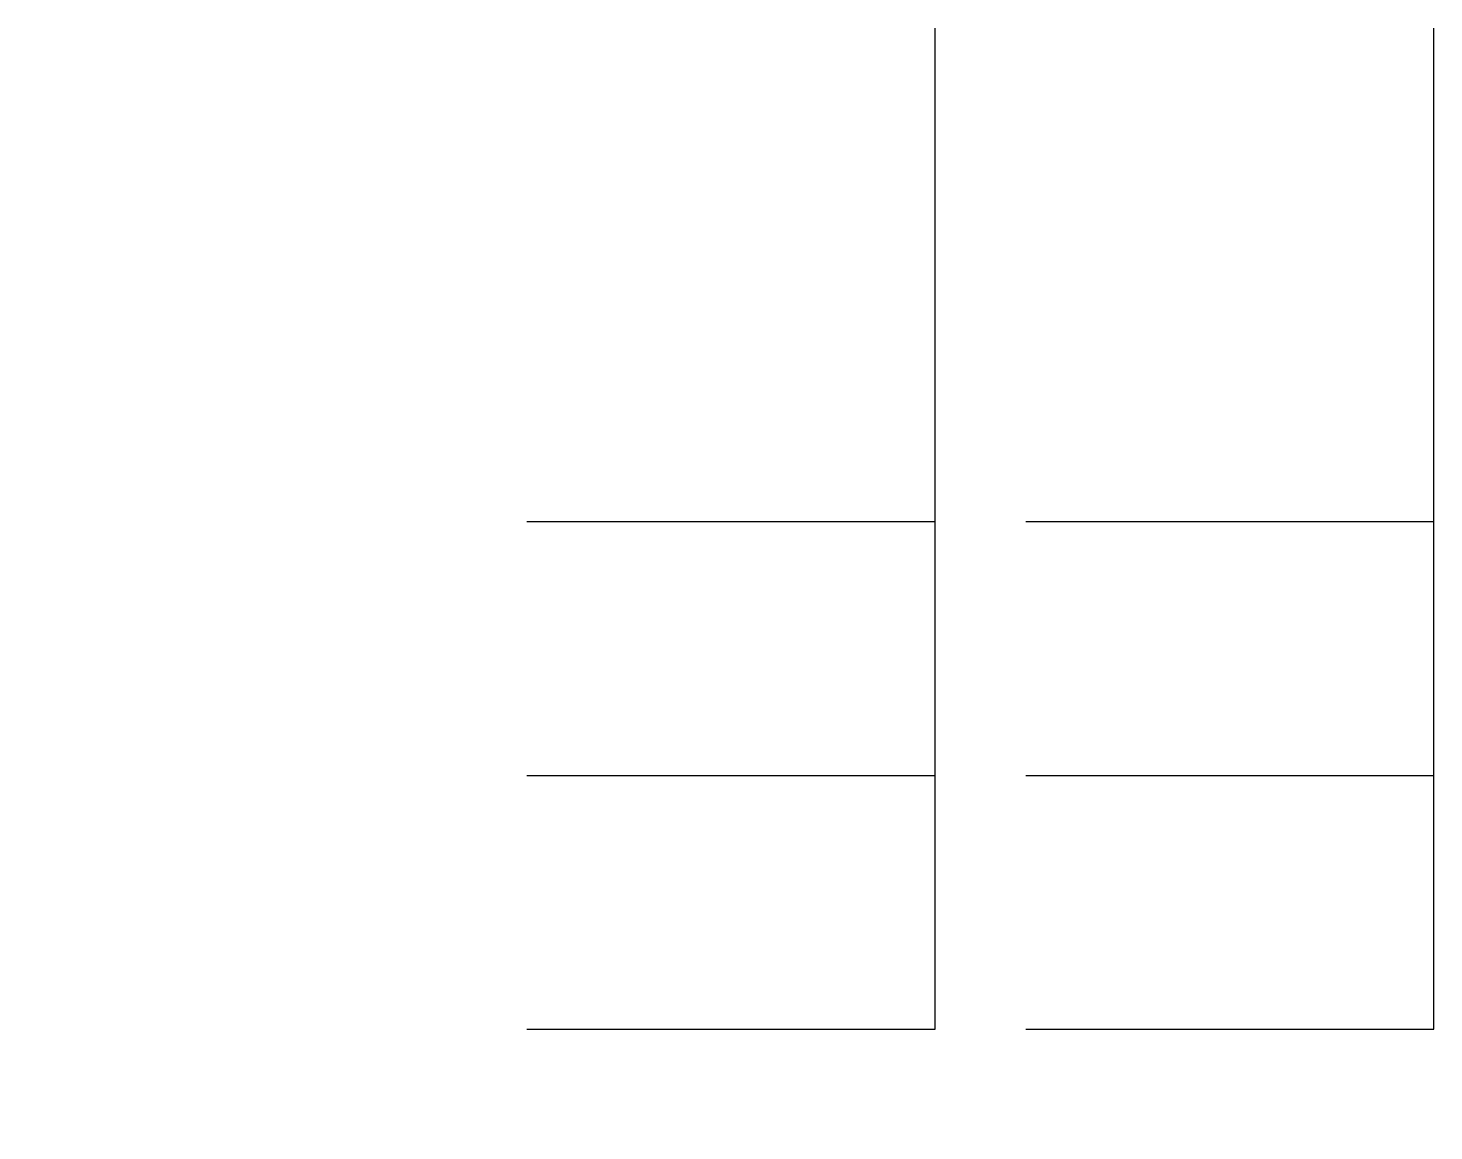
# Model space of a CAD drawing. Header units: millimetres. Extents: x -15 to 16, y -10.3 to 14.
import ezdxf

# ---------------------------------------------------------------- set-up
doc = ezdxf.new("R2010")
doc.units = ezdxf.units.MM

# ---------------------------------------------------------------- blocks, each defined once
blk = doc.blocks.new('B0', base_point=(1, -2, 3))
at = {"extrusion": (3, 0, 4), "elevation": 7}
blk.add_lwpolyline([(0, 0), (3, 0), (3, 4)], dxfattribs=at)

msp = doc.modelspace()

# ---------------------------------------------------------------- block references
at = {"extrusion": (0, 3, 4), "xscale": 2, "yscale": 3, "zscale": 4, "rotation": 90, "row_count": 2, "column_count": 3, "row_spacing": 11, "column_spacing": 7}
msp.add_blockref('B0', (10, 20, 30), dxfattribs=at)

doc.saveas('drawing.dxf')
